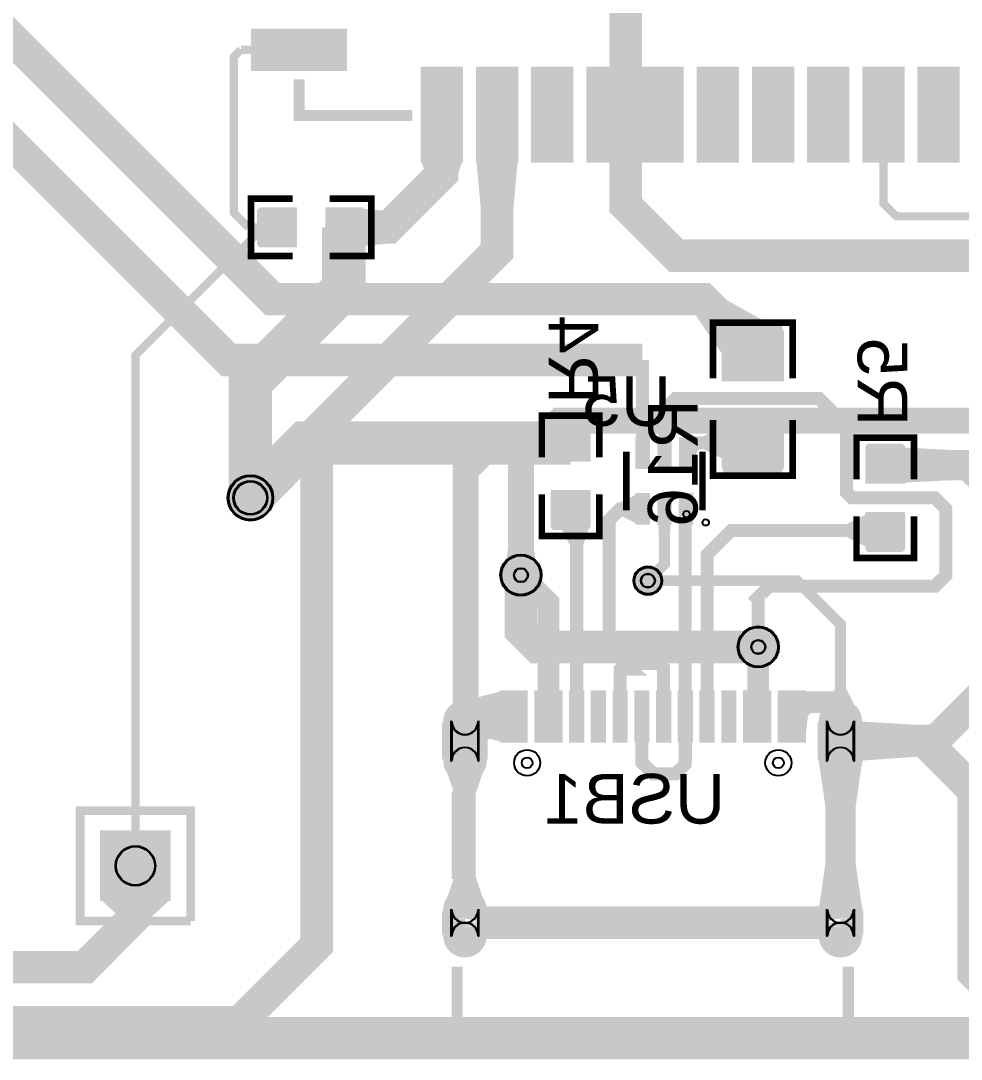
# Model space of a CAD drawing. Header units: millimetres. Extents: x -70 to 39, y -33 to 64.
# Drawn here: x -32.21 to -10.57, y -33.23 to -9.34 of the extents above; entities that cross this region are included whole.
import ezdxf

# ---------------------------------------------------------------- set-up
doc = ezdxf.new("R2010")
doc.units = ezdxf.units.MM
for name, color, linetype, true_color in [('BoardOutLine', 7, 'Continuous', 0xff00ff), ('BottomLayer', 7, 'Continuous', 0x0000ff), ('BottomPasteMaskLayer', 7, 'Continuous', 0x800000), ('BottomSilkLayer', 7, 'Continuous', 0x66cc33), ('BottomSolderMaskLayer', 7, 'Continuous', 0xaa00ff), ('Document', 7, 'Continuous', 0xffffff), ('Multi-Layer', 7, 'Continuous', 0xc0c0c0), ('TopLayer', 7, 'Continuous', 0xff0000), ('TopPasteMaskLayer', 7, 'Continuous', 0x808080), ('TopSilkLayer', 7, 'Continuous', 0xffcc00), ('TopSolderMaskLayer', 7, 'Continuous', 0x800080)]:
    doc.layers.add(name, color=color, linetype=linetype, true_color=true_color)
doc.styles.get("Standard").update_dxf_attribs({"font": 'arial.ttf'})

msp = doc.modelspace()

# ---------------------------------------------------------------- hatches: boundary and pattern name
at = {"layer": 'BottomLayer'}
for points in [[(-16.055, -17.035), (-14.679, -16.484), (-15.948, -15.78), (-16.705, -16.083)], [(-14.679, -17.616), (-16.056, -17.616), (-16.056, -16.484), (-14.679, -16.484)], [(-14.679, -18.484), (-16.056, -18.484), (-16.056, -19.616), (-14.679, -19.616)], [(-19.99, -18.656), (-19.99, -19.462), (-21.115, -19.433), (-21.115, -18.683)], [(-19.99, -19.462), (-19.126, -19.462), (-19.126, -18.656), (-19.99, -18.656)], [(-16.055, -18.675), (-16.055, -19.425), (-16.505, -19.2), (-16.505, -18.9)], [(-17.759, -18.954), (-18.039, -18.954), (-18.039, -19.634), (-17.759, -19.634)], [(-17.259, -18.954), (-17.539, -18.954), (-17.539, -19.634), (-17.259, -19.634)], [(-16.759, -18.954), (-17.039, -18.954), (-17.039, -19.634), (-16.759, -19.634)], [(-16.782, -18.954), (-16.759, -19.634), (-16.649, -19.255), (-16.762, -18.944)], [(-12.751, -19.97), (-11.887, -19.97), (-11.887, -19.164), (-12.751, -19.164)], [(-11.887, -19.97), (-11.887, -19.164), (-10.837, -19.216), (-10.837, -19.916)], [(-19.99, -20.162), (-19.126, -20.162), (-19.126, -20.969), (-19.99, -20.969)], [(-18.039, -20.234), (-18.039, -20.914), (-18.416, -20.725), (-18.416, -20.425)], [(-17.759, -20.234), (-18.039, -20.234), (-18.039, -20.914), (-17.759, -20.914)], [(-17.259, -20.234), (-17.539, -20.234), (-17.539, -20.914), (-17.259, -20.914)], [(-16.759, -20.234), (-17.039, -20.234), (-17.039, -20.914), (-16.759, -20.914)], [(-12.751, -21.448), (-12.751, -20.698), (-13.201, -20.923), (-13.201, -21.223)], [(-12.751, -20.67), (-11.887, -20.67), (-11.887, -21.477), (-12.751, -21.477)], [(-19.126, -20.968), (-19.793, -20.968), (-19.568, -21.418), (-19.268, -21.418)], [(-17.539, -20.914), (-17.259, -20.914), (-17.274, -21.289), (-17.524, -21.289)], [(-17.531, -22.241), (-17.796, -21.976), (-17.628, -21.896), (-17.451, -22.073)], [(-14.978, -23.518), (-15.503, -23.518), (-15.39, -23.273), (-15.09, -23.273)], [(-19.268, -24.775), (-19.568, -24.775), (-19.568, -24.325), (-19.268, -24.325)], [(-18.268, -24.775), (-18.568, -24.775), (-18.568, -24.325), (-18.268, -24.325)], [(-17.268, -24.775), (-17.568, -24.775), (-17.568, -24.325), (-17.268, -24.325)], [(-21.168, -24.775), (-21.168, -25.925), (-21.971, -25.725), (-21.971, -24.975)], [(-21.168, -24.775), (-21.168, -25.902), (-21.918, -25.539), (-21.918, -25.039)], [(-20.568, -24.775), (-21.168, -24.775), (-21.168, -25.925), (-20.568, -25.925)], [(-19.768, -24.775), (-20.368, -24.775), (-20.368, -25.925), (-19.768, -25.925)], [(-19.268, -24.775), (-19.568, -24.775), (-19.568, -25.925), (-19.268, -25.925)], [(-18.768, -24.775), (-19.068, -24.775), (-19.068, -25.925), (-18.768, -25.925)], [(-18.268, -24.775), (-18.568, -24.775), (-18.568, -25.925), (-18.268, -25.925)], [(-17.768, -24.775), (-18.068, -24.775), (-18.068, -25.925), (-17.768, -25.925)], [(-17.268, -24.775), (-17.568, -24.775), (-17.568, -25.925), (-17.268, -25.925)], [(-16.768, -24.775), (-17.068, -24.775), (-17.068, -25.925), (-16.768, -25.925)], [(-16.268, -24.775), (-16.568, -24.775), (-16.568, -25.925), (-16.268, -25.925)], [(-15.768, -24.775), (-16.068, -24.775), (-16.068, -25.925), (-15.768, -25.925)], [(-14.968, -24.775), (-15.568, -24.775), (-15.568, -25.925), (-14.968, -25.925)], [(-14.168, -24.775), (-14.768, -24.775), (-14.768, -25.925), (-14.168, -25.925)], [(-14.095, -25.331), (-14.168, -25.925), (-14.314, -24.843), (-14.095, -25.331)], [(-22.363, -25.133), (-21.488, -25.907), (-20.945, -25.523), (-20.949, -25.023)], [(-12.848, -25.465), (-12.848, -26.365), (-11.798, -26.264), (-11.798, -25.564)], [(-18.068, -25.925), (-17.768, -25.925), (-17.768, -26.375), (-18.068, -26.375)], [(-17.068, -25.925), (-16.768, -25.925), (-16.768, -26.375), (-17.068, -26.375)], [(-21.488, -26.365), (-22.488, -26.365), (-22.238, -27.115), (-21.738, -27.115)], [(-21.488, -29.794), (-22.488, -29.794), (-22.238, -29.044), (-21.738, -29.044)]]:
    msp.add_hatch(color=256, dxfattribs=at).paths.add_polyline_path(points)
at = {"layer": 'BottomPasteMaskLayer'}
for points in [[(-14.727, -16.35), (-16.007, -16.35), (-16.057, -16.4), (-16.057, -17.55), (-16.007, -17.6), (-15.597, -17.605), (-15.597, -17.155), (-15.147, -17.155), (-15.147, -17.595), (-14.727, -17.6), (-14.677, -17.55), (-14.677, -16.4)], [(-19.108, -18.617), (-19.108, -19.417), (-19.158, -19.467), (-19.386, -19.467), (-19.386, -19.097), (-19.716, -19.097), (-19.716, -19.467), (-19.958, -19.467), (-20.008, -19.417), (-20.008, -18.617), (-19.958, -18.567), (-19.158, -18.567)], [(-14.727, -18.5), (-15.147, -18.5), (-15.147, -18.945), (-15.597, -18.945), (-15.597, -18.505), (-16.007, -18.5), (-16.057, -18.55), (-16.057, -19.7), (-16.007, -19.75), (-14.727, -19.75), (-14.677, -19.7), (-14.677, -18.55)], [(-17.759, -18.954), (-18.039, -18.954), (-18.039, -19.634), (-17.759, -19.634)], [(-17.259, -18.954), (-17.539, -18.954), (-17.539, -19.634), (-17.259, -19.634)], [(-16.759, -18.954), (-17.039, -18.954), (-17.039, -19.634), (-16.759, -19.634)], [(-11.869, -19.125), (-11.869, -19.925), (-11.919, -19.975), (-12.147, -19.975), (-12.147, -19.605), (-12.477, -19.605), (-12.477, -19.975), (-12.719, -19.975), (-12.769, -19.925), (-12.769, -19.125), (-12.719, -19.075), (-11.919, -19.075)], [(-20.008, -21.007), (-20.008, -20.207), (-19.958, -20.157), (-19.73, -20.157), (-19.73, -20.527), (-19.4, -20.527), (-19.4, -20.157), (-19.158, -20.157), (-19.108, -20.207), (-19.108, -21.007), (-19.158, -21.057), (-19.958, -21.057)], [(-17.759, -20.234), (-18.039, -20.234), (-18.039, -20.914), (-17.759, -20.914)], [(-17.259, -20.234), (-17.539, -20.234), (-17.539, -20.914), (-17.259, -20.914)], [(-16.759, -20.234), (-17.039, -20.234), (-17.039, -20.914), (-16.759, -20.914)], [(-12.769, -21.515), (-12.769, -20.715), (-12.719, -20.665), (-12.491, -20.665), (-12.491, -21.035), (-12.161, -21.035), (-12.161, -20.665), (-11.919, -20.665), (-11.869, -20.715), (-11.869, -21.515), (-11.919, -21.565), (-12.719, -21.565)], [(-21.168, -25.925), (-21.168, -24.775), (-20.568, -24.775), (-20.568, -25.925)], [(-19.768, -24.775), (-19.768, -25.925), (-20.368, -25.925), (-20.368, -24.775)], [(-19.268, -24.775), (-19.268, -25.925), (-19.568, -25.925), (-19.568, -24.775)], [(-19.068, -25.925), (-19.068, -24.775), (-18.768, -24.775), (-18.768, -25.925)], [(-18.568, -25.925), (-18.568, -24.775), (-18.268, -24.775), (-18.268, -25.925)], [(-18.068, -25.925), (-18.068, -24.775), (-17.768, -24.775), (-17.768, -25.925)], [(-17.568, -25.925), (-17.568, -24.775), (-17.268, -24.775), (-17.268, -25.925)], [(-17.068, -25.925), (-17.068, -24.775), (-16.768, -24.775), (-16.768, -25.925)], [(-16.568, -25.925), (-16.568, -24.775), (-16.268, -24.775), (-16.268, -25.925)], [(-16.068, -25.925), (-16.068, -24.775), (-15.768, -24.775), (-15.768, -25.925)], [(-14.968, -24.775), (-14.968, -25.925), (-15.568, -25.925), (-15.568, -24.775)], [(-14.168, -24.775), (-14.168, -25.925), (-14.768, -25.925), (-14.768, -24.775)], [(-21.976, -24.965), (-21.951, -24.966), (-21.926, -24.969), (-21.901, -24.972), (-21.877, -24.977), (-21.853, -24.983), (-21.829, -24.991), (-21.805, -24.999), (-21.782, -25.009), (-21.76, -25.02), (-21.738, -25.032), (-21.717, -25.045), (-21.696, -25.059), (-21.676, -25.074), (-21.657, -25.09), (-21.639, -25.107), (-21.622, -25.125), (-21.605, -25.143), (-21.589, -25.163), (-21.575, -25.183), (-21.561, -25.204), (-21.549, -25.226), (-21.538, -25.248), (-21.527, -25.271), (-21.518, -25.294), (-21.51, -25.317), (-21.504, -25.341), (-21.498, -25.366), (-21.494, -25.39), (-21.491, -25.415), (-21.489, -25.44), (-21.488, -25.465), (-21.488, -26.365), (-21.489, -26.39), (-21.491, -26.415), (-21.494, -26.439), (-21.498, -26.464), (-21.504, -26.488), (-21.51, -26.512), (-21.518, -26.536), (-21.527, -26.559), (-21.538, -26.582), (-21.549, -26.604), (-21.561, -26.626), (-21.575, -26.646), (-21.589, -26.667), (-21.605, -26.686), (-21.622, -26.705), (-21.639, -26.723), (-21.657, -26.74), (-21.676, -26.756), (-21.696, -26.771), (-21.717, -26.785), (-21.738, -26.798), (-21.76, -26.81), (-21.782, -26.821), (-21.805, -26.83), (-21.829, -26.839), (-21.853, -26.846), (-21.877, -26.852), (-21.901, -26.857), (-21.926, -26.861), (-21.951, -26.863), (-21.976, -26.865), (-22.001, -26.865), (-22.025, -26.863), (-22.05, -26.861), (-22.075, -26.857), (-22.099, -26.852), (-22.123, -26.846), (-22.147, -26.839), (-22.171, -26.83), (-22.194, -26.821), (-22.216, -26.81), (-22.238, -26.798), (-22.259, -26.785), (-22.28, -26.771), (-22.3, -26.756), (-22.319, -26.74), (-22.337, -26.723), (-22.355, -26.705), (-22.371, -26.686), (-22.387, -26.667), (-22.401, -26.646), (-22.415, -26.626), (-22.427, -26.604), (-22.439, -26.582), (-22.449, -26.559), (-22.458, -26.536), (-22.466, -26.512), (-22.473, -26.488), (-22.478, -26.464), (-22.482, -26.439), (-22.486, -26.415), (-22.487, -26.39), (-22.488, -26.365), (-22.488, -25.465), (-22.487, -25.44), (-22.486, -25.415), (-22.482, -25.39), (-22.478, -25.366), (-22.473, -25.341), (-22.466, -25.317), (-22.458, -25.294), (-22.449, -25.271), (-22.439, -25.248), (-22.427, -25.226), (-22.415, -25.204), (-22.401, -25.183), (-22.387, -25.163), (-22.371, -25.143), (-22.355, -25.125), (-22.337, -25.107), (-22.319, -25.09), (-22.3, -25.074), (-22.28, -25.059), (-22.259, -25.045), (-22.238, -25.032), (-22.216, -25.02), (-22.194, -25.009), (-22.171, -24.999), (-22.147, -24.991), (-22.123, -24.983), (-22.099, -24.977), (-22.075, -24.972), (-22.05, -24.969), (-22.025, -24.966), (-22.001, -24.965)], [(-13.336, -24.965), (-13.311, -24.966), (-13.286, -24.969), (-13.261, -24.972), (-13.237, -24.977), (-13.213, -24.983), (-13.189, -24.991), (-13.165, -24.999), (-13.142, -25.009), (-13.12, -25.02), (-13.098, -25.032), (-13.077, -25.045), (-13.056, -25.059), (-13.036, -25.074), (-13.017, -25.09), (-12.999, -25.107), (-12.981, -25.125), (-12.965, -25.143), (-12.949, -25.163), (-12.935, -25.183), (-12.921, -25.204), (-12.909, -25.226), (-12.897, -25.248), (-12.887, -25.271), (-12.878, -25.294), (-12.87, -25.317), (-12.863, -25.341), (-12.858, -25.366), (-12.854, -25.39), (-12.85, -25.415), (-12.849, -25.44), (-12.848, -25.465), (-12.848, -26.365), (-12.849, -26.39), (-12.85, -26.415), (-12.854, -26.439), (-12.858, -26.464), (-12.863, -26.488), (-12.87, -26.512), (-12.878, -26.536), (-12.887, -26.559), (-12.897, -26.582), (-12.909, -26.604), (-12.921, -26.626), (-12.935, -26.646), (-12.949, -26.667), (-12.965, -26.686), (-12.981, -26.705), (-12.999, -26.723), (-13.017, -26.74), (-13.036, -26.756), (-13.056, -26.771), (-13.077, -26.785), (-13.098, -26.798), (-13.12, -26.81), (-13.142, -26.821), (-13.165, -26.83), (-13.189, -26.839), (-13.213, -26.846), (-13.237, -26.852), (-13.261, -26.857), (-13.286, -26.861), (-13.311, -26.863), (-13.336, -26.865), (-13.36, -26.865), (-13.385, -26.863), (-13.41, -26.861), (-13.435, -26.857), (-13.459, -26.852), (-13.483, -26.846), (-13.507, -26.839), (-13.531, -26.83), (-13.554, -26.821), (-13.576, -26.81), (-13.598, -26.798), (-13.619, -26.785), (-13.64, -26.771), (-13.66, -26.756), (-13.679, -26.74), (-13.697, -26.723), (-13.715, -26.705), (-13.731, -26.686), (-13.747, -26.667), (-13.761, -26.646), (-13.775, -26.626), (-13.787, -26.604), (-13.798, -26.582), (-13.809, -26.559), (-13.818, -26.536), (-13.826, -26.512), (-13.833, -26.488), (-13.838, -26.464), (-13.842, -26.439), (-13.845, -26.415), (-13.847, -26.39), (-13.848, -26.365), (-13.848, -25.465), (-13.847, -25.44), (-13.845, -25.415), (-13.842, -25.39), (-13.838, -25.366), (-13.833, -25.341), (-13.826, -25.317), (-13.818, -25.294), (-13.809, -25.271), (-13.798, -25.248), (-13.787, -25.226), (-13.775, -25.204), (-13.761, -25.183), (-13.747, -25.163), (-13.731, -25.143), (-13.715, -25.125), (-13.697, -25.107), (-13.679, -25.09), (-13.66, -25.074), (-13.64, -25.059), (-13.619, -25.045), (-13.598, -25.032), (-13.576, -25.02), (-13.554, -25.009), (-13.531, -24.999), (-13.507, -24.991), (-13.483, -24.983), (-13.459, -24.977), (-13.435, -24.972), (-13.41, -24.969), (-13.385, -24.966), (-13.36, -24.965)], [(-22.025, -29.296), (-22.001, -29.295), (-21.976, -29.295), (-21.951, -29.296), (-21.926, -29.299), (-21.901, -29.302), (-21.877, -29.307), (-21.853, -29.313), (-21.829, -29.321), (-21.805, -29.329), (-21.782, -29.339), (-21.76, -29.35), (-21.738, -29.362), (-21.717, -29.375), (-21.696, -29.389), (-21.676, -29.404), (-21.657, -29.42), (-21.639, -29.437), (-21.622, -29.455), (-21.605, -29.473), (-21.589, -29.493), (-21.575, -29.513), (-21.561, -29.534), (-21.549, -29.555), (-21.538, -29.578), (-21.527, -29.6), (-21.518, -29.624), (-21.51, -29.647), (-21.504, -29.671), (-21.498, -29.696), (-21.494, -29.72), (-21.491, -29.745), (-21.489, -29.77), (-21.488, -29.795), (-21.488, -30.395), (-21.489, -30.42), (-21.491, -30.444), (-21.494, -30.469), (-21.498, -30.494), (-21.504, -30.518), (-21.51, -30.542), (-21.518, -30.566), (-21.527, -30.589), (-21.538, -30.612), (-21.549, -30.634), (-21.561, -30.655), (-21.575, -30.676), (-21.589, -30.697), (-21.605, -30.716), (-21.622, -30.735), (-21.639, -30.753), (-21.657, -30.769), (-21.676, -30.786), (-21.696, -30.801), (-21.717, -30.815), (-21.738, -30.828), (-21.76, -30.84), (-21.782, -30.85), (-21.805, -30.86), (-21.829, -30.869), (-21.853, -30.876), (-21.877, -30.882), (-21.901, -30.887), (-21.926, -30.891), (-21.951, -30.893), (-21.976, -30.894), (-22.001, -30.894), (-22.025, -30.893), (-22.05, -30.891), (-22.075, -30.887), (-22.099, -30.882), (-22.123, -30.876), (-22.147, -30.869), (-22.171, -30.86), (-22.194, -30.85), (-22.216, -30.84), (-22.238, -30.828), (-22.259, -30.815), (-22.28, -30.801), (-22.3, -30.786), (-22.319, -30.769), (-22.337, -30.753), (-22.355, -30.735), (-22.371, -30.716), (-22.387, -30.697), (-22.401, -30.676), (-22.415, -30.655), (-22.427, -30.634), (-22.439, -30.612), (-22.449, -30.589), (-22.458, -30.566), (-22.466, -30.542), (-22.473, -30.518), (-22.478, -30.494), (-22.482, -30.469), (-22.486, -30.444), (-22.487, -30.42), (-22.488, -30.395), (-22.488, -29.795), (-22.487, -29.77), (-22.486, -29.745), (-22.482, -29.72), (-22.478, -29.696), (-22.473, -29.671), (-22.466, -29.647), (-22.458, -29.624), (-22.449, -29.6), (-22.439, -29.578), (-22.427, -29.555), (-22.415, -29.534), (-22.401, -29.513), (-22.387, -29.493), (-22.371, -29.473), (-22.355, -29.455), (-22.337, -29.437), (-22.319, -29.42), (-22.3, -29.404), (-22.28, -29.389), (-22.259, -29.375), (-22.238, -29.362), (-22.216, -29.35), (-22.194, -29.339), (-22.171, -29.329), (-22.147, -29.321), (-22.123, -29.313), (-22.099, -29.307), (-22.075, -29.302), (-22.05, -29.299)], [(-13.385, -29.296), (-13.36, -29.295), (-13.336, -29.295), (-13.311, -29.296), (-13.286, -29.299), (-13.261, -29.302), (-13.237, -29.307), (-13.213, -29.313), (-13.189, -29.321), (-13.165, -29.329), (-13.142, -29.339), (-13.12, -29.35), (-13.098, -29.362), (-13.077, -29.375), (-13.056, -29.389), (-13.036, -29.404), (-13.017, -29.42), (-12.999, -29.437), (-12.981, -29.455), (-12.965, -29.473), (-12.949, -29.493), (-12.935, -29.513), (-12.921, -29.534), (-12.909, -29.555), (-12.897, -29.578), (-12.887, -29.6), (-12.878, -29.624), (-12.87, -29.647), (-12.863, -29.671), (-12.858, -29.696), (-12.854, -29.72), (-12.85, -29.745), (-12.849, -29.77), (-12.848, -29.795), (-12.848, -30.395), (-12.849, -30.42), (-12.85, -30.444), (-12.854, -30.469), (-12.858, -30.494), (-12.863, -30.518), (-12.87, -30.542), (-12.878, -30.566), (-12.887, -30.589), (-12.897, -30.612), (-12.909, -30.634), (-12.921, -30.655), (-12.935, -30.676), (-12.949, -30.697), (-12.965, -30.716), (-12.981, -30.735), (-12.999, -30.753), (-13.017, -30.769), (-13.036, -30.786), (-13.056, -30.801), (-13.077, -30.815), (-13.098, -30.828), (-13.12, -30.84), (-13.142, -30.85), (-13.165, -30.86), (-13.189, -30.869), (-13.213, -30.876), (-13.237, -30.882), (-13.261, -30.887), (-13.286, -30.891), (-13.311, -30.893), (-13.336, -30.894), (-13.36, -30.894), (-13.385, -30.893), (-13.41, -30.891), (-13.435, -30.887), (-13.459, -30.882), (-13.483, -30.876), (-13.507, -30.869), (-13.531, -30.86), (-13.554, -30.85), (-13.576, -30.84), (-13.598, -30.828), (-13.619, -30.815), (-13.64, -30.801), (-13.66, -30.786), (-13.679, -30.769), (-13.697, -30.753), (-13.715, -30.735), (-13.731, -30.716), (-13.747, -30.697), (-13.761, -30.676), (-13.775, -30.655), (-13.787, -30.634), (-13.798, -30.612), (-13.809, -30.589), (-13.818, -30.566), (-13.826, -30.542), (-13.833, -30.518), (-13.838, -30.494), (-13.842, -30.469), (-13.845, -30.444), (-13.847, -30.42), (-13.848, -30.395), (-13.848, -29.795), (-13.847, -29.77), (-13.845, -29.745), (-13.842, -29.72), (-13.838, -29.696), (-13.833, -29.671), (-13.826, -29.647), (-13.818, -29.624), (-13.809, -29.6), (-13.798, -29.578), (-13.787, -29.555), (-13.775, -29.534), (-13.761, -29.513), (-13.747, -29.493), (-13.731, -29.473), (-13.715, -29.455), (-13.697, -29.437), (-13.679, -29.42), (-13.66, -29.404), (-13.64, -29.389), (-13.619, -29.375), (-13.598, -29.362), (-13.576, -29.35), (-13.554, -29.339), (-13.531, -29.329), (-13.507, -29.321), (-13.483, -29.313), (-13.459, -29.307), (-13.435, -29.302), (-13.41, -29.299)]]:
    msp.add_hatch(color=256, dxfattribs=at).paths.add_polyline_path(points)
at = {"layer": 'BottomSolderMaskLayer'}
for points in [[(-14.648, -17.637), (-16.086, -17.637), (-16.086, -16.463), (-14.648, -16.463)], [(-20.017, -19.486), (-19.099, -19.486), (-19.099, -18.632), (-20.017, -18.632)], [(-14.648, -18.463), (-16.086, -18.463), (-16.086, -19.637), (-14.648, -19.637)], [(-17.734, -18.928), (-18.065, -18.928), (-18.065, -19.659), (-17.734, -19.659)], [(-17.234, -18.928), (-17.565, -18.928), (-17.565, -19.659), (-17.234, -19.659)], [(-16.734, -18.928), (-17.065, -18.928), (-17.065, -19.659), (-16.734, -19.659)], [(-12.778, -19.994), (-11.86, -19.994), (-11.86, -19.14), (-12.778, -19.14)], [(-27.449, -20.32, 1), (-26.399, -20.32, 1)], [(-20.017, -20.138), (-19.099, -20.138), (-19.099, -20.992), (-20.017, -20.992)], [(-17.734, -20.209), (-18.065, -20.209), (-18.065, -20.939), (-17.734, -20.939)], [(-17.234, -20.209), (-17.565, -20.209), (-17.565, -20.939), (-17.234, -20.939)], [(-16.734, -20.209), (-17.065, -20.209), (-17.065, -20.939), (-16.734, -20.939)], [(-12.778, -20.646), (-11.86, -20.646), (-11.86, -21.5), (-12.778, -21.5)], [(-21.176, -22.098, 1), (-20.226, -22.098, 1)], [(-18.11, -22.225, 1), (-17.45, -22.225, 1)], [(-15.715, -23.749, 1), (-14.765, -23.749, 1)], [(-20.543, -24.75), (-21.193, -24.75), (-21.193, -25.95), (-20.543, -25.95)], [(-19.743, -24.75), (-20.393, -24.75), (-20.393, -25.95), (-19.743, -25.95)], [(-19.243, -24.75), (-19.593, -24.75), (-19.593, -25.95), (-19.243, -25.95)], [(-18.743, -24.75), (-19.093, -24.75), (-19.093, -25.95), (-18.743, -25.95)], [(-18.243, -24.75), (-18.593, -24.75), (-18.593, -25.95), (-18.243, -25.95)], [(-17.743, -24.75), (-18.093, -24.75), (-18.093, -25.95), (-17.743, -25.95)], [(-17.243, -24.75), (-17.593, -24.75), (-17.593, -25.95), (-17.243, -25.95)], [(-16.743, -24.75), (-17.093, -24.75), (-17.093, -25.95), (-16.743, -25.95)], [(-16.243, -24.75), (-16.593, -24.75), (-16.593, -25.95), (-16.243, -25.95)], [(-15.743, -24.75), (-16.093, -24.75), (-16.093, -25.95), (-15.743, -25.95)], [(-14.943, -24.75), (-15.593, -24.75), (-15.593, -25.95), (-14.943, -25.95)], [(-14.143, -24.75), (-14.793, -24.75), (-14.793, -25.95), (-14.143, -25.95)], [(-21.463, -25.453, -0.785398), (-22.513, -25.453), (-22.513, -26.377, -0.785398), (-21.463, -26.377)], [(-12.823, -25.453, -0.785398), (-13.873, -25.453), (-13.873, -26.377, -0.785398), (-12.823, -26.377)], [(-28.757, -27.972), (-28.757, -29.597), (-30.383, -29.597), (-30.383, -27.972)], [(-21.463, -29.785, -0.785398), (-22.513, -29.785), (-22.513, -30.404, -0.785398), (-21.463, -30.404)], [(-12.823, -29.785, -0.785398), (-13.873, -29.785), (-13.873, -30.404, -0.785398), (-12.823, -30.404)]]:
    msp.add_hatch(color=256, dxfattribs=at).paths.add_polyline_path(points)
at = {"layer": 'Multi-Layer'}
for points in [[(-21.488, -25.465, -0.785398), (-22.488, -25.465), (-22.488, -26.365, -0.785398), (-21.488, -26.365)], [(-12.848, -25.465, -0.785398), (-13.848, -25.465), (-13.848, -26.365, -0.785398), (-12.848, -26.365)], [(-28.782, -27.997), (-28.782, -29.572), (-30.357, -29.572), (-30.357, -27.997)], [(-21.488, -29.794, -0.785398), (-22.488, -29.794), (-22.488, -30.394, -0.785398), (-21.488, -30.394)], [(-12.848, -29.794, -0.785398), (-13.848, -29.794), (-13.848, -30.394, -0.785398), (-12.848, -30.394)]]:
    msp.add_hatch(color=256, dxfattribs=at).paths.add_polyline_path(points)
at = {"layer": 'TopLayer'}
for points in [[(-24.756, -9.536), (-24.756, -10.486), (-26.856, -10.486), (-26.856, -9.536)], [(-22.046, -10.456), (-22.046, -12.556), (-22.996, -12.556), (-22.996, -10.456)], [(-20.776, -10.456), (-20.776, -12.556), (-21.726, -12.556), (-21.726, -10.456)], [(-19.506, -10.456), (-19.506, -12.556), (-20.456, -12.556), (-20.456, -10.456)], [(-18.236, -10.456), (-18.236, -12.556), (-19.186, -12.556), (-19.186, -10.456)], [(-16.966, -10.456), (-16.966, -12.556), (-17.916, -12.556), (-17.916, -10.456)], [(-15.696, -10.456), (-15.696, -12.556), (-16.646, -12.556), (-16.646, -10.456)], [(-14.426, -10.456), (-14.426, -12.556), (-15.376, -12.556), (-15.376, -10.456)], [(-13.156, -10.456), (-13.156, -12.556), (-14.106, -12.556), (-14.106, -10.456)], [(-11.886, -10.456), (-11.886, -12.556), (-12.836, -12.556), (-12.836, -10.456)], [(-10.616, -10.456), (-10.616, -12.556), (-11.566, -12.556), (-11.566, -10.456)], [(-22.046, -12.556), (-22.996, -12.556), (-22.896, -12.869), (-22.146, -12.869)], [(-20.776, -12.556), (-21.726, -12.556), (-21.624, -13.681), (-20.874, -13.681)], [(-25.877, -14.529), (-25.877, -13.665), (-26.684, -13.665), (-26.684, -14.529)], [(-25.177, -14.529), (-25.177, -13.665), (-24.371, -13.665), (-24.371, -14.529)], [(-24.371, -13.665), (-24.371, -14.529), (-23.749, -14.472), (-23.749, -13.722)], [(-20.364, -21.8), (-21.039, -21.8), (-21.001, -21.485), (-20.401, -21.485)], [(-17.615, -22.413), (-17.615, -22.038), (-17.44, -22.1), (-17.44, -22.35)], [(-20.364, -22.396), (-21.039, -22.396), (-21.076, -22.711), (-20.326, -22.711)], [(-15.538, -24.087), (-15.538, -23.412), (-15.853, -23.374), (-15.853, -24.124)], [(-13.036, -25.074), (-13.661, -25.074), (-13.473, -24.699), (-13.223, -24.699)], [(-12.848, -25.465), (-12.848, -26.365), (-11.723, -26.284), (-11.723, -25.534)], [(-12.848, -26.365), (-13.848, -26.365), (-13.698, -27.415), (-12.998, -27.415)], [(-12.848, -29.794), (-13.848, -29.794), (-13.698, -28.744), (-12.998, -28.744)], [(-28.782, -29.572), (-30.357, -29.572), (-29.945, -29.951), (-29.195, -29.951)], [(-21.488, -29.794), (-21.488, -30.394), (-20.363, -30.47), (-20.363, -29.72)], [(-13.848, -30.394), (-13.848, -29.794), (-14.973, -29.72), (-14.973, -30.47)]]:
    msp.add_hatch(color=256, dxfattribs=at).paths.add_polyline_path(points)
at = {"layer": 'TopPasteMaskLayer'}
for points in [[(-24.756, -9.536), (-24.756, -10.486), (-26.856, -10.486), (-26.856, -9.536)], [(-22.046, -10.456), (-22.046, -12.556), (-22.996, -12.556), (-22.996, -10.456)], [(-20.776, -10.456), (-20.776, -12.556), (-21.726, -12.556), (-21.726, -10.456)], [(-19.506, -10.456), (-19.506, -12.556), (-20.456, -12.556), (-20.456, -10.456)], [(-18.236, -10.456), (-18.236, -12.556), (-19.186, -12.556), (-19.186, -10.456)], [(-16.966, -10.456), (-16.966, -12.556), (-17.916, -12.556), (-17.916, -10.456)], [(-15.696, -10.456), (-15.696, -12.556), (-16.646, -12.556), (-16.646, -10.456)], [(-14.426, -10.456), (-14.426, -12.556), (-15.376, -12.556), (-15.376, -10.456)], [(-13.156, -10.456), (-13.156, -12.556), (-14.106, -12.556), (-14.106, -10.456)], [(-11.886, -10.456), (-11.886, -12.556), (-12.836, -12.556), (-12.836, -10.456)], [(-10.616, -10.456), (-10.616, -12.556), (-11.566, -12.556), (-11.566, -10.456)], [(-26.722, -14.547), (-25.922, -14.547), (-25.872, -14.497), (-25.872, -14.269), (-26.242, -14.269), (-26.242, -13.939), (-25.872, -13.939), (-25.872, -13.697), (-25.922, -13.647), (-26.722, -13.647), (-26.772, -13.697), (-26.772, -14.497)], [(-24.332, -13.647), (-25.132, -13.647), (-25.182, -13.697), (-25.182, -13.925), (-24.812, -13.925), (-24.812, -14.255), (-25.182, -14.255), (-25.182, -14.497), (-25.132, -14.547), (-24.332, -14.547), (-24.282, -14.497), (-24.282, -13.697)]]:
    msp.add_hatch(color=256, dxfattribs=at).paths.add_polyline_path(points)
at = {"layer": 'TopSolderMaskLayer'}
for points in [[(-24.7, -9.525), (-24.7, -10.498), (-26.912, -10.498), (-26.912, -9.525)], [(-22.034, -10.4), (-22.034, -12.612), (-23.007, -12.612), (-23.007, -10.4)], [(-20.764, -10.4), (-20.764, -12.612), (-21.737, -12.612), (-21.737, -10.4)], [(-19.494, -10.4), (-19.494, -12.612), (-20.467, -12.612), (-20.467, -10.4)], [(-18.224, -10.4), (-18.224, -12.612), (-19.197, -12.612), (-19.197, -10.4)], [(-16.954, -10.4), (-16.954, -12.612), (-17.927, -12.612), (-17.927, -10.4)], [(-15.684, -10.4), (-15.684, -12.612), (-16.657, -12.612), (-16.657, -10.4)], [(-14.414, -10.4), (-14.414, -12.612), (-15.387, -12.612), (-15.387, -10.4)], [(-13.144, -10.4), (-13.144, -12.612), (-14.117, -12.612), (-14.117, -10.4)], [(-11.874, -10.4), (-11.874, -12.612), (-12.847, -12.612), (-12.847, -10.4)], [(-10.604, -10.4), (-10.604, -12.612), (-11.577, -12.612), (-11.577, -10.4)], [(-25.852, -14.554), (-25.852, -13.64), (-26.709, -13.64), (-26.709, -14.554)], [(-25.202, -14.554), (-25.202, -13.64), (-24.345, -13.64), (-24.345, -14.554)], [(-27.449, -20.32, 1), (-26.399, -20.32, 1)], [(-21.176, -22.098, 1), (-20.226, -22.098, 1)], [(-18.11, -22.225, 1), (-17.45, -22.225, 1)], [(-15.715, -23.749, 1), (-14.765, -23.749, 1)], [(-21.463, -25.453, -0.785398), (-22.513, -25.453), (-22.513, -26.377, -0.785398), (-21.463, -26.377)], [(-12.823, -25.453, -0.785398), (-13.873, -25.453), (-13.873, -26.377, -0.785398), (-12.823, -26.377)], [(-28.757, -27.972), (-28.757, -29.597), (-30.383, -29.597), (-30.383, -27.972)], [(-21.463, -29.785, -0.785398), (-22.513, -29.785), (-22.513, -30.404, -0.785398), (-21.463, -30.404)], [(-12.823, -29.785, -0.785398), (-13.873, -29.785), (-13.873, -30.404, -0.785398), (-12.823, -30.404)]]:
    msp.add_hatch(color=256, dxfattribs=at).paths.add_polyline_path(points)

# ---------------------------------------------------------------- linework, layer by layer
at = {"layer": 'BoardOutLine', "const_width": 0.254}
msp.add_lwpolyline([(-69.738, 54.752), (35.774, 54.752), (35.774, -33.107), (-69.738, -33.107), (-69.738, 54.752)], close=True, dxfattribs=at)
at = {"layer": 'BottomLayer'}
for points, const_width in [([(-52.022, 10.287), (-48.133, 14.175), (-48.133, 22.352), (-46.355, 24.13), (-37.719, 24.13), (-37.084, 23.495), (-37.084, 3.047), (-32.639, -1.398), (-13.335, -1.398), (-9.144, 2.793), (-9.144, 5.715), (-7.747, 7.112), (-4.953, 7.112), (-3.429, 5.588), (-3.429, -2.414), (-6.731, -5.716), (-17.272, -5.716), (-18.288, -6.732), (-18.288, -13.59), (-17.127, -14.75), (-8.755, -14.75)], 0.75), ([(-46.277, 5.207), (-48.26, 5.207), (-48.26, -8.382), (-36.195, -8.382), (-27.432, -17.146), (-17.907, -17.146)], 0.75), ([(-46.276, 3.936), (-43.815, 3.936), (-43.307, 3.428), (-43.307, -6.351), (-42.291, -7.367), (-34.798, -7.367), (-26.416, -15.749), (-16.51, -15.749), (-15.24, -17.019)], 0.75), ([(32.639, -18.162), (33.782, -18.162), (34.925, -19.305), (34.925, -24.131), (34.29, -24.766), (26.289, -24.766), (25.273, -25.782), (25.273, -30.989), (23.622, -32.64), (-57.658, -32.64), (-58.42, -31.878), (-58.42, -23.242), (-56.388, -21.21), (-36.449, -21.21), (-36.322, -21.083), (-36.322, -13.336), (-36.464, -13.193), (-40.307, -13.193)], 0.75), ([(-17.899, -19.294), (-17.907, -17.146)], 0.3), ([(-15.24, -23.75), (-15.24, -22.662), (-15.268, -22.634), (-14.986, -22.353), (-11.176, -22.353), (-10.922, -22.099), (-10.922, -20.575), (-11.176, -20.321), (-13.081, -20.321), (-13.208, -20.194), (-13.208, -18.67), (-13.843, -18.035), (-17.145, -18.035), (-17.399, -18.289), (-17.399, -19.294)], 0.3), ([(-26.924, -20.321), (-25.664, -19.058), (-19.558, -19.058)], 1), ([(-20.868, -25.35), (-21.971, -25.35), (-21.971, -19.686), (-21.343, -19.058), (-19.558, -19.058)], 0.6), ([(-16.898, -19.294), (-16.655, -19.051), (-15.367, -19.051)], 0.3), ([(-12.319, -19.566), (-10.406, -19.566), (-9.906, -20.067), (-9.906, -24.636), (-11.183, -25.914), (-13.347, -25.914)], 0.7), ([(-19.418, -25.35), (-19.418, -20.704), (-19.558, -20.564)], 0.3), ([(-18.417, -24.26), (-18.163, -24.26), (-18.669, -23.755), (-18.669, -20.829), (-18.415, -20.575), (-17.899, -20.575)], 0.3), ([(-17.399, -20.575), (-17.399, -21.845), (-17.78, -22.226)], 0.25), ([(-16.919, -25.35), (-16.919, -20.575), (-16.898, -20.575)], 0.3), ([(-12.319, -21.072), (-15.867, -21.072), (-16.418, -21.626), (-16.418, -25.35)], 0.3), ([(-20.701, -22.099), (-20.068, -22.731), (-20.068, -25.35)], 0.5), ([(-15.268, -25.35), (-15.24, -25.35), (-15.24, -23.75)], 0.5), ([(-18.417, -25.35), (-18.417, -24.26), (-18.288, -24.131), (-17.526, -24.131), (-17.419, -24.237), (-17.419, -25.35)], 0.3), ([(-14.468, -25.35), (-14.137, -25.02), (-13.589, -25.02), (-13.347, -25.261), (-13.347, -25.914)], 0.5), ([(-20.868, -25.35), (-20.945, -25.274), (-21.989, -25.291), (-21.989, -25.914)], 0.5), ([(-16.919, -25.35), (-16.919, -26.442), (-17.145, -26.671), (-17.653, -26.671), (-17.917, -26.406), (-17.917, -25.35)], 0.3), ([(-21.989, -25.914), (-21.989, -30.094)], 0.5)]:
    msp.add_lwpolyline(points, dxfattribs=dict(at, const_width=const_width))
at = {"layer": 'BottomSilkLayer'}
for points, const_width in [([(-14.45, -17.574), (-14.45, -16.289), (-16.284, -16.289), (-16.284, -17.574)], 0.152), ([(-20.219, -19.386), (-20.219, -18.427), (-18.897, -18.427), (-18.897, -19.386)], 0.152), ([(-14.45, -18.526), (-14.45, -19.811), (-16.284, -19.811), (-16.284, -18.526)], 0.152), ([(-12.98, -19.894), (-12.98, -18.935), (-11.658, -18.935), (-11.658, -19.894)], 0.152), ([(-18.275, -20.61), (-18.275, -19.258)], 0.152), ([(-16.523, -20.61), (-16.523, -19.258)], 0.152), ([(-20.219, -20.238), (-20.219, -21.197), (-18.897, -21.197), (-18.897, -20.238)], 0.152), ([(-12.98, -20.746), (-12.98, -21.705), (-11.658, -21.705), (-11.658, -20.746)], 0.152), ([(-22.168, -29.086), (-22.168, -27.073)], 0.254), ([(-13.168, -29.086), (-13.168, -27.073)], 0.254), ([(-22.168, -32.795), (-22.168, -31.103)], 0.254), ([(-13.168, -32.795), (-13.168, -31.103)], 0.254), ([(-22.168, -32.795), (-13.168, -32.795)], 0.254)]:
    msp.add_lwpolyline(points, dxfattribs=dict(at, const_width=const_width))
msp.add_circle((-16.449, -20.884), 0.0749, dxfattribs=at)
at = {"layer": 'BottomSolderMaskLayer'}
for points in [[(-22.303, -25.453), (-22.303, -26.377)], [(-21.673, -25.453), (-21.673, -26.377)], [(-13.663, -25.453), (-13.663, -26.377)], [(-13.033, -25.453), (-13.033, -26.377)], [(-22.303, -29.785), (-22.303, -30.404)], [(-21.673, -29.785), (-21.673, -30.404)], [(-13.663, -29.785), (-13.663, -30.404)], [(-13.033, -29.785), (-13.033, -30.404)]]:
    msp.add_lwpolyline(points, close=True, dxfattribs=at)
for centre, radius in [((-26.924, -20.32), 0.525), ((-26.924, -20.32), 0.394), ((-20.701, -22.098), 0.475), ((-20.701, -22.098), 0.164), ((-17.78, -22.225), 0.33), ((-17.78, -22.225), 0.165), ((-15.24, -23.749), 0.475), ((-15.24, -23.749), 0.164), ((-29.57, -28.785), 0.459)]:
    msp.add_circle(centre, radius, dxfattribs=at)
for centre, start, end in [((-21.988, -25.453), 180, 0), ((-13.348, -25.453), 180, 0), ((-21.988, -26.377), 0, 180), ((-13.348, -26.377), 0, 180), ((-21.988, -29.785), 180, 0), ((-13.348, -29.785), 180, 0), ((-21.988, -30.404), 0, 180), ((-13.348, -30.404), 0, 180)]:
    msp.add_arc(centre, 0.315, start, end, dxfattribs=at)
at = {"layer": 'Document'}
for centre, radius in [((-16.891, -20.696), 0.0749), ((-20.558, -26.415), 0.125), ((-14.778, -26.415), 0.125)]:
    msp.add_circle(centre, radius, dxfattribs=at)
at = {"layer": 'Multi-Layer'}
for points in [[(-22.288, -25.465), (-22.288, -26.365)], [(-21.688, -25.465), (-21.688, -26.365)], [(-13.648, -25.465), (-13.648, -26.365)], [(-13.048, -25.465), (-13.048, -26.365)], [(-22.288, -29.795), (-22.288, -30.395)], [(-21.688, -29.795), (-21.688, -30.395)], [(-13.648, -29.795), (-13.648, -30.395)], [(-13.048, -29.795), (-13.048, -30.395)]]:
    msp.add_lwpolyline(points, close=True, dxfattribs=at)
for centre, radius in [((-26.924, -20.32), 0.5), ((-26.924, -20.32), 0.375), ((-20.701, -22.098), 0.45), ((-20.701, -22.098), 0.155), ((-17.78, -22.225), 0.305), ((-17.78, -22.225), 0.153), ((-15.24, -23.749), 0.45), ((-15.24, -23.749), 0.155), ((-20.558, -26.415), 0.3), ((-14.778, -26.415), 0.3), ((-29.57, -28.785), 0.445)]:
    msp.add_circle(centre, radius, dxfattribs=at)
for centre, start, end in [((-21.988, -25.465), 180, 0), ((-13.348, -25.465), 180, 0), ((-21.988, -26.365), 0, 180), ((-13.348, -26.365), 0, 180), ((-21.988, -29.795), 180, 0), ((-13.348, -29.795), 180, 0), ((-21.988, -30.395), 0, 180), ((-13.348, -30.395), 0, 180)]:
    msp.add_arc(centre, 0.3, start, end, dxfattribs=at)
at = {"layer": 'TopLayer'}
for points, const_width in [([(-63.769, 21.935), (-66.329, 21.935), (-67.945, 20.32), (-67.945, -19.94), (-66.929, -20.956), (-62.484, -20.956), (-59.436, -24.004), (-59.436, -29.592), (-57.912, -31.116), (-49.53, -31.116), (-49.53, -27.941), (-48.006, -26.417), (-44.704, -26.417), (-43.942, -27.179), (-43.942, -29.973), (-42.799, -31.116), (-30.734, -31.116), (-29.57, -29.95), (-29.57, -28.784)], 0.75), ([(-26.97, -14.098), (-27.305, -13.76), (-27.305, -10.176), (-27.142, -10.011)], 0.19), ([(-25.806, -10.011), (-27.142, -10.011)], 0.19), ([(-21.249, -11.507), (-21.249, -14.646), (-25.4, -18.797), (-25.4, -30.608), (-27.178, -32.386), (-45.466, -32.386), (-46.274, -31.578), (-46.274, -28.784)], 0.75), ([(-24.775, -14.098), (-23.749, -14.098), (-22.519, -12.868), (-22.519, -11.507)], 0.75), ([(-12.361, -11.506), (-12.361, -12.841)], 0.19), ([(-5.316, -13.844), (-12.065, -13.844), (-12.359, -13.549), (-12.359, -12.84)], 0.19), ([(-24.775, -14.098), (-24.775, -15.502), (-26.924, -17.654), (-26.924, -20.321)], 1), ([(-26.625, -14.097), (-29.57, -17.042), (-29.57, -27.712)], 0.19), ([(-26.625, -14.097), (-26.969, -14.097)], 0.19), ([(-26.28, -14.097), (-26.625, -14.097)], 0.19), ([(-20.701, -22.099), (-20.701, -19.432), (-19.812, -18.543), (-8.636, -18.543)], 0.6), ([(-20.701, -22.099), (-20.701, -23.369), (-20.32, -23.75), (-15.24, -23.75)], 0.75), ([(-17.78, -22.226), (-14.351, -22.226), (-13.347, -23.229), (-13.347, -25.914)], 0.25), ([(-13.347, -25.914), (-11.43, -25.909), (-10.287, -27.052), (-10.287, -31.243), (-9.144, -32.386), (17.907, -32.386), (19.289, -31.004), (19.289, -28.784)], 0.75), ([(-13.347, -25.914), (-13.347, -30.094)], 0.7), ([(-29.57, -28.785), (-29.57, -27.712)], 0.19), ([(-13.347, -30.094), (-21.989, -30.094)], 0.75)]:
    msp.add_lwpolyline(points, dxfattribs=dict(at, const_width=const_width))
at = {"layer": 'TopSilkLayer'}
for points, const_width in [([(-25.806, -10.692), (-25.806, -11.527), (-23.202, -11.527)], 0.254), ([(-25.953, -14.758), (-26.912, -14.758), (-26.912, -13.436), (-25.953, -13.436)], 0.152), ([(-25.101, -14.758), (-24.142, -14.758), (-24.142, -13.436), (-25.101, -13.436)], 0.152), ([(-28.3, -30.055), (-30.84, -30.055), (-30.84, -27.515), (-28.3, -27.515), (-28.3, -29.42)], 0.203), ([(-28.3, -30.055), (-28.3, -29.42)], 0.203)]:
    msp.add_lwpolyline(points, dxfattribs=dict(at, const_width=const_width))
at = {"layer": 'TopSolderMaskLayer'}
for points in [[(-22.303, -25.453), (-22.303, -26.377)], [(-21.673, -25.453), (-21.673, -26.377)], [(-13.663, -25.453), (-13.663, -26.377)], [(-13.033, -25.453), (-13.033, -26.377)], [(-22.303, -29.785), (-22.303, -30.404)], [(-21.673, -29.785), (-21.673, -30.404)], [(-13.663, -29.785), (-13.663, -30.404)], [(-13.033, -29.785), (-13.033, -30.404)]]:
    msp.add_lwpolyline(points, close=True, dxfattribs=at)
for centre, radius in [((-26.924, -20.32), 0.525), ((-26.924, -20.32), 0.394), ((-20.701, -22.098), 0.475), ((-20.701, -22.098), 0.164), ((-17.78, -22.225), 0.33), ((-17.78, -22.225), 0.165), ((-15.24, -23.749), 0.475), ((-15.24, -23.749), 0.164), ((-29.57, -28.785), 0.459)]:
    msp.add_circle(centre, radius, dxfattribs=at)
for centre, start, end in [((-21.988, -25.453), 180, 0), ((-13.348, -25.453), 180, 0), ((-21.988, -26.377), 0, 180), ((-13.348, -26.377), 0, 180), ((-21.988, -29.785), 180, 0), ((-13.348, -29.785), 180, 0), ((-21.988, -30.404), 0, 180), ((-13.348, -30.404), 0, 180)]:
    msp.add_arc(centre, 0.315, start, end, dxfattribs=at)

# ---------------------------------------------------------------- texts
at = {"layer": 'BottomSilkLayer', "text_generation_flag": 2}
for s, rotation, p in [('R4', 270, (-20.066, -18.161)), ('R5', 270, (-12.954, -18.678)), ('R16', 90, (-16.637, -18.05))]:
    msp.add_text(s, height=1.143, rotation=rotation, dxfattribs=at).set_placement(p)
for s, p in [('U5', (-17.248, -18.664)), ('USB1', (-16.002, -27.813))]:
    msp.add_text(s, height=1.143, dxfattribs=at).set_placement(p)

doc.saveas('drawing.dxf')
